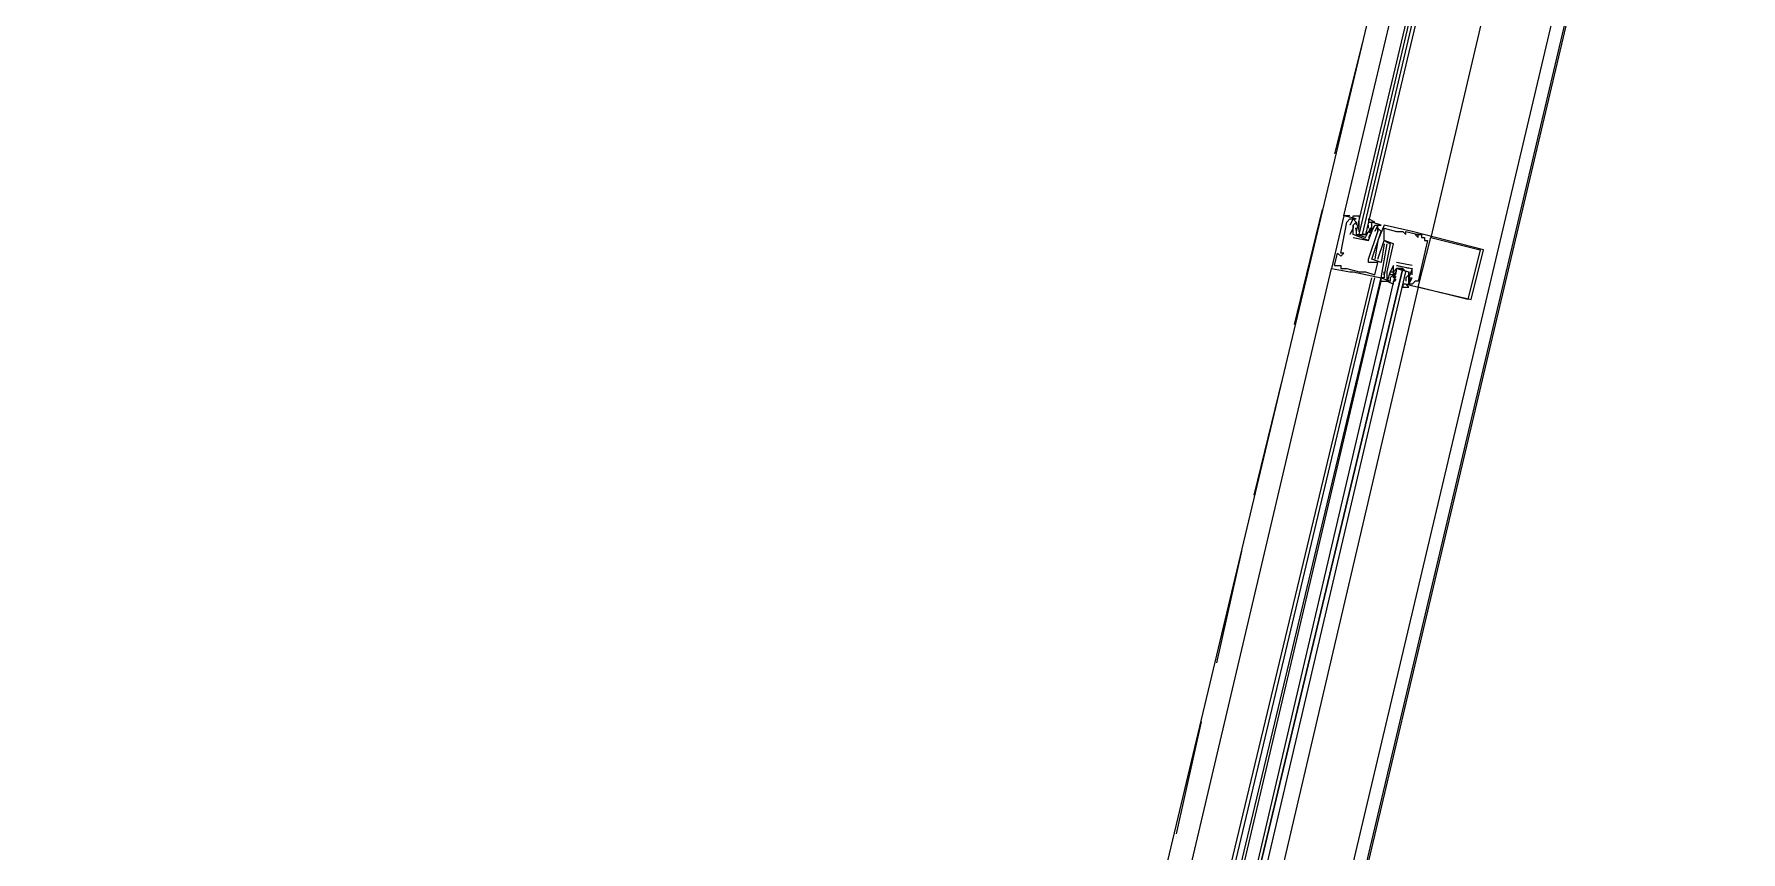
# Model space of a CAD drawing. Header units: feet. Extents: x -84 to 198, y -22 to 181.
# Drawn here: x 114.59 to 121.92, y 84.7 to 88.21 of the extents above; entities that cross this region are included whole.
import ezdxf

# ---------------------------------------------------------------- set-up
doc = ezdxf.new("R2010")
doc.units = ezdxf.units.FT
doc.layers.add('A-LINEA', color=7, linetype='CONTINUOUS')

msp = doc.modelspace()

# ---------------------------------------------------------------- linework, layer by layer
at = {"layer": 'A-LINEA'}
for p, q in [((121.8, 90.9511), (114.5867, 60.4578)), ((120.92, 90.8044), (119.2667, 83.8711)), ((121.6667, 90.6311), (120.0267, 83.6978)), ((120.2933, 88.1778), (120.1733, 87.6978)), ((120.12, 87.4578), (120, 86.9644)), ((120.2667, 87.4178), (120.2133, 87.4311)), ((120.2133, 87.4311), (120.2133, 87.4311)), ((120.24, 87.4178), (120.24, 87.4178)), ((120.2533, 87.4178), (120.2533, 87.4178)), ((120.2667, 87.4178), (120.2667, 87.4178)), ((120.2792, 87.3893), (120.279, 87.4076)), ((120.2267, 87.4044), (120.2267, 87.4044)), ((120.24, 87.3911), (120.24, 87.3911)), ((120.2533, 87.3778), (120.24, 87.3511)), ((120.24, 87.3511), (120.24, 87.3511)), ((120.2533, 87.3911), (120.2533, 87.3911)), ((120.2533, 87.3911), (120.2533, 87.3911)), ((120.2533, 87.3911), (120.2533, 87.3911)), ((120.2533, 87.3778), (120.2533, 87.3778)), ((120.2533, 87.3778), (120.2533, 87.3778)), ((120.2533, 87.3511), (120.2533, 87.3511)), ((120.2533, 87.3511), (120.2533, 87.3511)), ((120.2533, 87.3378), (120.32, 87.3244)), ((120.2533, 87.3378), (120.2533, 87.3378)), ((120.2665, 87.368), (120.2655, 87.3798)), ((120.2667, 87.4044), (120.2667, 87.4044)), ((120.2667, 87.4044), (120.2667, 87.3911)), ((120.2667, 87.3911), (120.2667, 87.3911)), ((120.2667, 87.3778), (120.2667, 87.3778)), ((120.3067, 87.3378), (120.2667, 87.3511)), ((120.2791, 87.3622), (120.2786, 87.3825)), ((120.2799, 87.3813), (120.2788, 87.3932)), ((120.28, 87.3511), (120.2933, 87.3511)), ((120.3067, 87.3644), (120.3067, 87.3644)), ((120.3067, 87.3511), (120.3067, 87.3511)), ((120.32, 87.3911), (120.32, 87.3911)), ((120.32, 87.3778), (120.32, 87.3911)), ((120.32, 87.3778), (120.32, 87.3778)), ((120.32, 87.3378), (120.32, 87.3378)), ((120.32, 87.3378), (120.32, 87.3378)), ((120.3314, 87.375), (120.3217, 87.357)), ((120.3285, 87.38), (120.3223, 87.3699)), ((120.3285, 87.3667), (120.3223, 87.3565)), ((120.3333, 87.4044), (120.3333, 87.4044)), ((120.3333, 87.3778), (120.3333, 87.3778)), ((120.3333, 87.3644), (120.3333, 87.3644)), ((120.3333, 87.3644), (120.3333, 87.3644)), ((120.3436, 87.387), (120.3352, 87.3708)), ((120.3467, 87.3911), (120.3467, 87.3911)), ((120.3467, 87.3644), (120.3467, 87.3644)), ((120.36, 87.3911), (120.36, 87.3911)), ((120.36, 87.3911), (120.36, 87.3911)), ((120.36, 87.3778), (120.36, 87.3778)), ((120.36, 87.3644), (120.36, 87.3644)), ((120.36, 87.3644), (120.36, 87.3644)), ((120.3733, 87.3911), (120.3733, 87.3911)), ((120.3733, 87.3644), (120.3733, 87.3644)), ((120.3867, 87.3911), (120.3867, 87.3911)), ((120.3867, 87.3778), (120.3867, 87.3778)), ((120.44, 87.3644), (120.44, 87.3644)), ((120.4533, 87.3644), (120.4533, 87.3644)), ((120.4667, 87.3644), (120.4667, 87.3644)), ((120.48, 87.3644), (120.48, 87.3644)), ((120.48, 87.3511), (120.48, 87.3511)), ((120.5067, 87.3644), (120.5067, 87.3644)), ((120.52, 87.3511), (120.52, 87.3511)), ((120.5333, 87.3511), (120.5333, 87.3511)), ((120.5333, 87.3511), (120.5333, 87.3511)), ((120.5333, 87.3378), (120.5333, 87.3378)), ((120.5467, 87.3511), (120.5467, 87.3511)), ((120.5467, 87.3378), (120.5467, 87.3378)), ((120.56, 87.3378), (120.56, 87.3378)), ((120.5867, 87.3378), (120.5867, 87.3378)), ((120.1867, 87.2711), (120.1867, 87.2711)), ((120.2, 87.2711), (120.2, 87.2711)), ((120.2133, 87.2711), (120.2133, 87.2711)), ((120.32, 87.3244), (120.32, 87.3244)), ((120.32, 87.3244), (120.32, 87.3244)), ((120.36, 87.3244), (120.36, 87.3244)), ((120.3867, 87.3244), (120.3867, 87.3244)), ((120.3867, 87.3244), (120.3867, 87.3244)), ((120.3867, 87.3111), (120.3867, 87.3111)), ((120.4, 87.3111), (120.4, 87.3111)), ((120.4133, 87.3111), (120.4133, 87.3111)), ((120.4267, 87.3111), (120.4267, 87.3111)), ((120.56, 87.3244), (120.56, 87.3244)), ((120.5733, 87.3244), (120.5733, 87.3244)), ((120.8, 87.2844), (120.8, 87.2844)), ((120.8133, 87.2844), (120.8133, 87.2844)), ((119.4667, 84.2578), (120.16, 87.2044)), ((120.16, 87.2044), (120.16, 87.2044)), ((120.1733, 87.2178), (120.1733, 87.2178)), ((120.2, 87.2578), (120.2, 87.2578)), ((120.2, 87.2178), (120.2, 87.2178)), ((120.2, 87.2044), (120.2, 87.2044)), ((120.2133, 87.2044), (120.2133, 87.2044)), ((120.2267, 87.2044), (120.2267, 87.2044)), ((120.24, 87.1911), (120.24, 87.1911)), ((120.2533, 87.1911), (120.2533, 87.1911)), ((120.28, 87.1911), (120.28, 87.1911)), ((120.2933, 87.1911), (120.2933, 87.1911)), ((120.3067, 87.1911), (120.3067, 87.1911)), ((120.32, 87.2444), (120.32, 87.2444)), ((120.32, 87.2311), (120.32, 87.2311)), ((120.3333, 87.2444), (120.3333, 87.2444)), ((120.3467, 87.2444), (120.3467, 87.2444)), ((120.36, 87.2444), (120.36, 87.2444)), ((120.36, 87.2311), (120.36, 87.2311)), ((120.3733, 87.2311), (120.3733, 87.2311)), ((120.3867, 87.1911), (120.3867, 87.1911)), ((120.3867, 87.1911), (120.3867, 87.1911)), ((120.4, 87.1911), (120.4, 87.1911)), ((120.4133, 87.1911), (120.4133, 87.1911)), ((120.4133, 87.1911), (120.4133, 87.1911)), ((120.4267, 87.2178), (120.4267, 87.2178)), ((120.4267, 87.2178), (120.4267, 87.2178)), ((120.4267, 87.1911), (120.4267, 87.1911)), ((120.4286, 87.1672), (120.4383, 87.1852)), ((120.4315, 87.1755), (120.4377, 87.1857)), ((120.5067, 87.2178), (120.44, 87.2311)), ((120.44, 87.2311), (120.44, 87.2311)), ((120.44, 87.2178), (120.44, 87.2178)), ((120.44, 87.2178), (120.44, 87.2178)), ((120.4933, 87.2044), (120.44, 87.2178)), ((120.44, 87.1911), (120.44, 87.1911)), ((120.4533, 87.2044), (120.4667, 87.2044)), ((120.5067, 87.2178), (120.5067, 87.2178)), ((120.5067, 87.2044), (120.5067, 87.2044)), ((120.5067, 87.1778), (120.5067, 87.2044)), ((120.5067, 87.2044), (120.5067, 87.2044)), ((120.5067, 87.2044), (120.5067, 87.2044)), ((119.6267, 84.2178), (120.3333, 87.1644)), ((119.64, 84.2044), (120.3467, 87.1644)), ((119.6667, 84.2044), (120.3733, 87.1644)), ((119.68, 84.2044), (120.3733, 87.1511)), ((120.5333, 87.1244), (119.84, 84.1644)), ((120.3467, 87.1778), (120.3467, 87.1778)), ((120.3733, 87.1511), (120.3733, 87.1644)), ((120.3733, 87.1644), (120.3733, 87.1644)), ((120.3733, 87.1644), (120.3733, 87.1644)), ((120.3733, 87.1511), (120.3733, 87.1644)), ((120.3733, 87.1511), (120.3733, 87.1644)), ((120.3867, 87.1778), (120.3867, 87.1778)), ((120.3867, 87.1778), (120.3867, 87.1778)), ((120.3867, 87.1644), (120.3867, 87.1644)), ((120.4, 87.1644), (120.4, 87.1644)), ((120.4, 87.1511), (120.4, 87.1511)), ((120.4133, 87.1778), (120.4133, 87.1778)), ((120.4133, 87.1511), (120.4133, 87.1511)), ((120.4267, 87.1778), (120.4267, 87.1778)), ((120.4267, 87.1778), (120.4267, 87.1778)), ((120.4267, 87.1644), (120.4267, 87.1778)), ((120.4267, 87.1644), (120.4267, 87.1644)), ((120.4297, 87.1552), (120.4381, 87.1714)), ((120.4315, 87.1489), (120.4377, 87.159)), ((120.44, 87.1778), (120.44, 87.1778)), ((120.48, 87.1778), (120.48, 87.1778)), ((120.48, 87.1644), (120.48, 87.1511)), ((120.48, 87.1644), (120.48, 87.1644)), ((120.48, 87.1511), (120.48, 87.1511)), ((120.48, 87.1378), (120.48, 87.1378)), ((120.4933, 87.1644), (120.4933, 87.1644)), ((120.4933, 87.1644), (120.4933, 87.1644)), ((120.4933, 87.1511), (120.4933, 87.1511)), ((120.4933, 87.1511), (120.4933, 87.1511)), ((120.4933, 87.1378), (120.4933, 87.1378)), ((120.4935, 87.1743), (120.4945, 87.1624)), ((120.4935, 87.1476), (120.4945, 87.1357)), ((120.4941, 87.1529), (120.4944, 87.1346)), ((120.4942, 87.1801), (120.4948, 87.1597)), ((120.5067, 87.1778), (120.5067, 87.1778)), ((120.5067, 87.1644), (120.5067, 87.1644)), ((120.5067, 87.1644), (120.5067, 87.1644)), ((120.5067, 87.1378), (120.5067, 87.1378)), ((120.52, 87.1511), (120.52, 87.1511)), ((120.5333, 87.1511), (120.5333, 87.1511)), ((120.5333, 87.1244), (120.5333, 87.1244)), ((120.7467, 87.0711), (120.7467, 87.0711)), ((120.76, 87.0711), (120.76, 87.0711)), ((119.9467, 86.7244), (119.8267, 86.2311)), ((119.7733, 85.9911), (119.6667, 85.5111)), ((119.6, 85.2578), (119.4933, 84.7778))]:
    msp.add_line(p, q, dxfattribs=at)
for points in [[(142.72, 107.0711), (135.88, 108.6844), (131.36, 89.5511), (124.5867, 91.1511), (124.4, 90.3378), (121.8, 90.9511), (121.3333, 88.9511), (118.2, 75.6978), (129.9467, 72.9244)], [(121.3867, 90.6978), (120.96, 88.9244), (120.5867, 87.3378)], [(120.24, 87.4311), (120.24, 87.4311), (120.2133, 87.4311), (120.5867, 89.0044)], [(120.6533, 88.9911), (120.2667, 87.3644), (120.2667, 87.3511), (120.28, 87.3511), (120.6667, 88.9911)], [(120.6933, 88.9778), (120.3067, 87.3511), (120.2933, 87.3511), (120.68, 88.9911)], [(120.2133, 87.4311), (120.16, 87.2044), (120.24, 87.1911), (120.2533, 87.1911), (120.3733, 87.1644), (120.4, 87.3111), (120.4, 87.3111)], [(120.1733, 87.2178), (120.1867, 87.2711), (120.2, 87.2578), (120.2133, 87.2711), (120.2, 87.2711), (120.2267, 87.4044), (120.24, 87.4178), (120.2533, 87.4178), (120.24, 87.3911)], [(120.24, 87.4311), (120.24, 87.4311), (120.2133, 87.4311)], [(120.24, 87.4311), (120.24, 87.4311), (120.2133, 87.4311)], [(120.2533, 87.3511), (120.2533, 87.3778), (120.2533, 87.3911), (120.2667, 87.4044), (120.2533, 87.4178), (120.2667, 87.4178), (120.2533, 87.4178), (120.2533, 87.4311), (120.28, 87.4311), (120.28, 87.4178)], [(120.3067, 87.3378), (120.32, 87.3644), (120.3333, 87.3778), (120.3333, 87.3911), (120.3333, 87.4044), (120.3467, 87.4044), (120.32, 87.4178), (120.32, 87.4044), (120.3333, 87.4044)], [(120.1733, 87.2178), (120.2, 87.2178), (120.2, 87.2044), (120.2133, 87.2044), (120.2267, 87.2044), (120.28, 87.1911), (120.2933, 87.1911), (120.3067, 87.1911), (120.3467, 87.1778), (120.36, 87.2311), (120.32, 87.2311), (120.32, 87.2444), (120.36, 87.3644), (120.36, 87.3644)], [(120.32, 87.3244), (120.2533, 87.3511), (120.2533, 87.3911), (120.2533, 87.3778), (120.2533, 87.3911), (120.2667, 87.4044), (120.2667, 87.4044)], [(120.2667, 87.3778), (120.2667, 87.3511), (120.3067, 87.3511), (120.32, 87.3644)], [(120.32, 87.3244), (120.3333, 87.3644), (120.3333, 87.3644), (120.3467, 87.3911), (120.36, 87.3911), (120.3467, 87.3644)], [(120.3333, 87.3778), (120.3333, 87.3644), (120.32, 87.3378)], [(120.3867, 87.3111), (120.3733, 87.2311), (120.3333, 87.2444), (120.3733, 87.3644), (120.36, 87.3778), (120.36, 87.3644), (120.36, 87.3911), (120.3733, 87.3911), (120.3333, 87.4044)], [(120.48, 87.1378), (120.76, 87.0711), (120.8133, 87.2844), (120.5067, 87.3644), (120.3867, 87.3911), (120.36, 87.3244), (120.3467, 87.2444)], [(120.4, 87.1911), (120.4267, 87.3111), (120.3867, 87.3244), (120.3867, 87.3778), (120.44, 87.3644), (120.4533, 87.3644), (120.4667, 87.3644), (120.48, 87.3511), (120.48, 87.3644), (120.5333, 87.3511), (120.52, 87.3511), (120.5333, 87.3378), (120.5333, 87.3511), (120.5467, 87.3511), (120.5467, 87.3378), (120.56, 87.3378), (120.56, 87.3244), (120.5733, 87.3244), (120.5333, 87.1511), (120.52, 87.1511), (120.5067, 87.1378), (120.4933, 87.1378), (120.5067, 87.1644), (120.5067, 87.1644)], [(120.8, 87.2844), (120.7467, 87.0711), (120.5333, 87.1244), (120.5867, 87.3378), (120.8, 87.2844)], [(120.36, 87.2444), (120.3867, 87.3244), (120.4133, 87.3111), (120.3867, 87.1778), (120.3867, 87.1911), (120.3867, 87.1778), (120.3867, 87.1644), (120.3733, 87.1644), (120.4133, 87.1511)], [(119.7733, 84.1778), (120.48, 87.1911), (120.4667, 87.2044), (119.7467, 84.1911), (120.4667, 87.2044), (120.4533, 87.2044), (120.44, 87.2044), (119.7333, 84.1911)], [(120.4267, 87.2178), (120.4133, 87.1911), (120.4133, 87.1911), (120.4, 87.1511), (120.4, 87.1644), (120.4, 87.1911)], [(120.44, 87.2044), (120.4267, 87.1911), (120.4267, 87.1778), (120.4133, 87.1644), (120.4133, 87.1511), (120.4, 87.1511), (120.4267, 87.1378), (120.4267, 87.1511)], [(120.4267, 87.1778), (120.4133, 87.1778), (120.4133, 87.1911), (120.4267, 87.1911), (120.4267, 87.1778), (120.4267, 87.2178)], [(120.4267, 87.1778), (120.44, 87.1911), (120.44, 87.2044), (120.4933, 87.1911), (120.4933, 87.1778), (120.48, 87.1644)], [(120.44, 87.2178), (120.5067, 87.2044), (120.4933, 87.1644)], [(120.48, 87.1378), (120.4667, 87.1378), (120.4667, 87.1244), (120.4933, 87.1244), (120.48, 87.1378), (120.4933, 87.1378), (120.4933, 87.1511), (120.4933, 87.1644), (120.4933, 87.1778), (120.4933, 87.1911)], [(120.3733, 87.1511), (120.4, 87.1511), (120.4, 87.1511)], [(120.3733, 87.1511), (120.4, 87.1511), (120.4, 87.1511)], [(120.3733, 87.1511), (120.4, 87.1511), (120.4, 87.1511)], [(120.4933, 87.1644), (120.5067, 87.1644), (120.4933, 87.1511), (120.4933, 87.1644), (120.4933, 87.1511)]]:
    msp.add_lwpolyline(points, dxfattribs=at)

doc.saveas('drawing.dxf')
